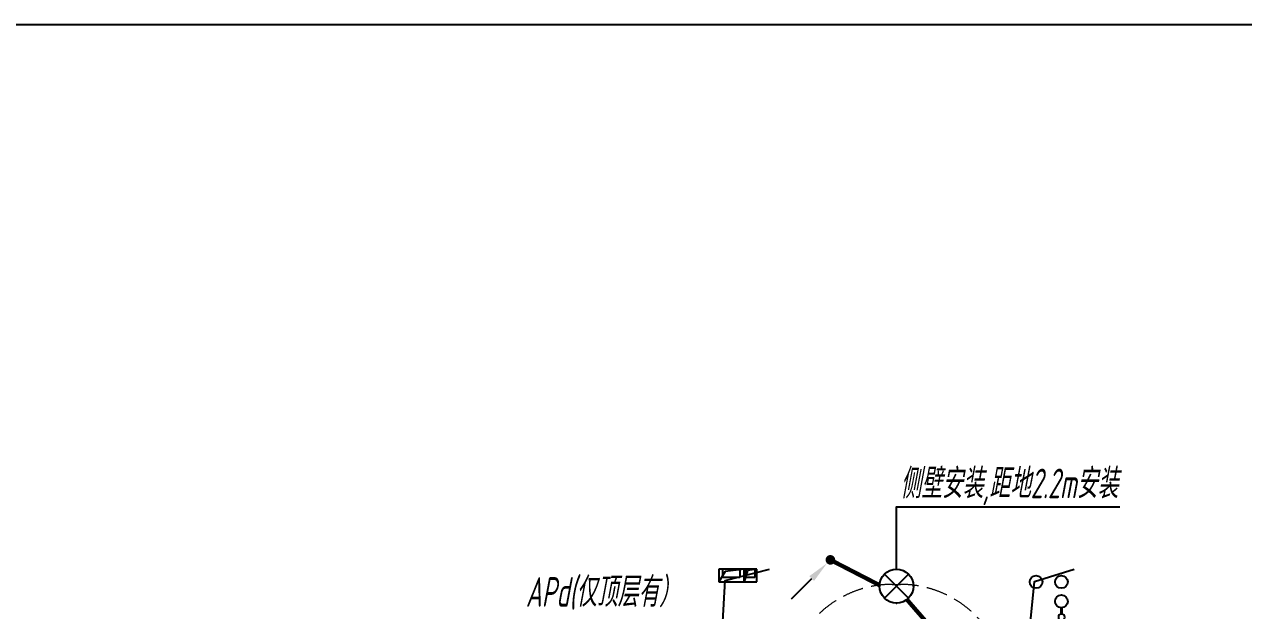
# Model space of a CAD drawing. Extents: x 2803505 to 5851001, y -1372902 to 24339.
# Drawn here: x 3646908 to 3661316, y -963475 to -956554 of the extents above; entities that cross this region are included whole.
import ezdxf
from ezdxf.enums import TextEntityAlignment as Align

# ---------------------------------------------------------------- set-up
doc = ezdxf.new("R2010")
doc.units = 0
doc.header["$LTSCALE"] = 1000
doc.header["$MEASUREMENT"] = 0
doc.linetypes.add('DASH', pattern=[0.35, 0.25, -0.1])
doc.layers.get('0').update_dxf_attribs({"linetype": 'CONTINUOUS'})
for name, color, linetype in [('!!电气', 1, 'CONTINUOUS'), ('DIM-照明', 7, 'CONTINUOUS'), ('EQUIP-照明', 3, 'CONTINUOUS'), ('LWIRE', 4, 'CONTINUOUS'), ('VPIPE-消防', 1, 'TG_X'), ('VPIPE-给水', 3, 'TG_J'), ('WIRE-照明', 2, 'CONTINUOUS'), ('污水', 3, 'CONTINUOUS'), ('看线', 185, 'CONTINUOUS'), ('给水', 4, 'CONTINUOUS')]:
    doc.layers.add(name, color=color, linetype=linetype)
doc.layers.add('STAIR', color=252, linetype='CONTINUOUS', lineweight=20)
doc.styles.add('_TEL_DIM', font='SIMPLEX', dxfattribs={"width": 0.8, "height": 3.5, "bigfont": 'HZTXT'})
doc.styles.add('HZTXT', font='gbeitc.shx', dxfattribs={"width": 0.8, "height": 400, "bigfont": 'hztxt.shx'})
doc.styles.get("Standard").update_dxf_attribs({"font": 'gbenor.shx', "bigfont": 'gbcbig.shx'})
doc.styles.add('TG_LINETYPE', font='SIMPLEX', dxfattribs={"width": 0.8, "height": 3, "bigfont": 'HZTXT'})
doc.linetypes.add('TG_J', pattern='A,2,-0.22,["J",TG_LINETYPE,S=0.1,R=0,X=-0.18,Y=-0.15],0', length=2.22)
doc.linetypes.add('TG_X', pattern='A,4,-0.3,["X",TG_LINETYPE,S=0.1,R=0,X=-0.23,Y=-0.15],0', length=4.3)

# ---------------------------------------------------------------- blocks, each defined once
blk = doc.blocks.new('A$C2705576B')
at = {"layer": '给水'}
h = blk.add_hatch(color=252, dxfattribs=at)
edge = h.paths.add_edge_path()
edge.add_arc((417, -1741), 47.2, 0, 360)
h = blk.add_hatch(color=252, dxfattribs=at)
edge = h.paths.add_edge_path()
edge.add_arc((795, -1741), 47.2, 0, 360)
at = {"layer": '给水', "color": 252}
for p, q in [((363, -1645), (472, -1645)), ((417, -1741), (417, -1645)), ((601, -1768), (525, -1704)), ((525, -1704), (564, -1715)), ((740, -1645), (849, -1645)), ((795, -1741), (795, -1645))]:
    blk.add_line(p, q, dxfattribs=at)
at = {"layer": '给水', "color": 252, "const_width": 35.4}
for points in [[(499, -1741), (302, -1741)], [(903, -1741), (641, -1741)], [(1053, -1741), (978, -1741)]]:
    blk.add_lwpolyline(points, dxfattribs=at)
at = {"layer": '给水', "color": 252}
for centre, radius in [((417, -1741), 47.2), ((570, -1741), 70.8), ((795, -1741), 47.2), ((941, -1741), 37.5)]:
    blk.add_circle(centre, radius, dxfattribs=at)
blk = doc.blocks.new('A$C100F5A36')
at = {"layer": 'STAIR', "color": 252, "linetype": 'DASH'}
blk.add_lwpolyline([(23002, -7862, -0.414214), (24252, -6612), (24352, -6612, -0.414214), (25602, -7862)], format="xyb", dxfattribs=at)
at = {"layer": 'VPIPE-消防', "color": 252, "linetype": 'Continuous'}
blk.add_circle((25952, -6582), 75, dxfattribs=at)
at = {"layer": 'VPIPE-给水', "color": 252, "linetype": 'Continuous'}
for centre in [(26252, -6582), (26252, -6812)]:
    blk.add_circle(centre, 75, dxfattribs=at)
at = {"layer": '看线', "color": 252, "ltscale": 0.5}
for points in [[(22202, -7882), (22277, -6565), (22802, -6432)], [(25802, -7882), (25933, -6578), (26402, -6432)]]:
    blk.add_lwpolyline(points, dxfattribs=at)
at = {"layer": '污水', "color": 252, "xscale": -1, "rotation": 269.999999999891}
blk.add_blockref('A$C2705576B', (27994, -7940), dxfattribs=at)
blk = doc.blocks.new('$TelecSys$00000081')
for p, q in [((0.104, 0.104), (0.104, 0.104)), ((-0.104, -0.104), (-0.104, -0.104)), ((-1.15, -1.15), (-0.55, -0.55))]:
    blk.add_line(p, q)
at = {"const_width": 0.142}
blk.add_lwpolyline([(0.071, 0, 1), (-0.071, 0, 1)], format="xyb", close=True, dxfattribs=at)
blk.add_solid([(-0.62, -0.48), (-0.48, -0.62), (-0.1, -0.1)])
at = {"width": 0.8, "flags": 9}
blk.add_attdef('A', (0, 0), '', height=0.00002, rotation=180, dxfattribs=at)
blk = doc.blocks.new('$equip$00002539')
for p, q in [((-0.354, 0.354), (0.354, -0.354)), ((0.354, 0.354), (-0.354, -0.354))]:
    blk.add_line(p, q)
at = {"const_width": 0.032}
blk.add_lwpolyline([(-0.5, 0, 1), (0.5, 0, 1), (-0.5, 0, 0.911406)], format="xyb", dxfattribs=at)
blk.add_circle((0, 0), 0.5)
for p in [(0, 0.5), (-0.5, 0), (0.5, 0), (0, -0.5)]:
    blk.add_point(p)
at = {"color": 7, "style": '_TEL_DIM', "flags": 1}
blk.add_attdef('A', text='', height=0.00002, dxfattribs=at).set_placement((0, 0), align=Align.MIDDLE_CENTER)
blk = doc.blocks.new('A$C0A82355E')
at = {"layer": '!!电气'}
for p, q in [((0, 300), (-150, 300)), ((-150, 300), (-150, 0)), ((-27, 223), (-150, 300)), ((0, 0), (0, 300)), ((-100, 50), (-100, 250)), ((-100, 250), (0, 250)), ((0, 0), (-27, 223)), ((-150, 0), (0, 0)), ((0, 50), (-100, 50))]:
    blk.add_line(p, q, dxfattribs=at)
blk = doc.blocks.new('A$C04F44ECC')
at = {"layer": '!!电气'}
for p, q in [((0, 0), (-300, 0)), ((-300, 0), (-300, -300)), ((-250, -200), (-250, 0)), ((0, 0), (-223, -27)), ((-50, 0), (-50, -200)), ((0, -300), (0, 0)), ((-223, -27), (-300, -300)), ((-50, -200), (-250, -200)), ((-300, -300), (0, -300))]:
    blk.add_line(p, q, dxfattribs=at)

msp = doc.modelspace()

# ---------------------------------------------------------------- linework, layer by layer
at = {"layer": '!!电气', "color": 252}
msp.add_line((3632911.1, -956553.6), (3706516.1, -956553.6), dxfattribs=at)

# ---------------------------------------------------------------- block references
at = {"layer": '!!电气'}
msp.add_blockref('A$C100F5A36', (3632911.1, -956553.6), dxfattribs=at)

# ---------------------------------------------------------------- texts
at = {"layer": 'DIM-照明', "style": 'HZTXT', "width": 0.7}
msp.add_text('侧壁安装,距地2.2m安装', height=350, dxfattribs=at).set_placement((3657257.9, -962148.9))

# ---------------------------------------------------------------- next in the draw order: linework, layer by layer
at = {"layer": '!!电气', "color": 7}
msp.add_lwpolyline([(3657213.6, -962986), (3657213.6, -962251.4), (3659854.4, -962251.4)], dxfattribs=at)
at = {"layer": 'WIRE-照明', "color": 2, "const_width": 50}
msp.add_lwpolyline([(3657013.9, -963175), (3656432.8, -962875.8)], dxfattribs=at)
at = {"layer": 'WIRE-照明', "color": 2, "linetype": 'Continuous', "const_width": 50}
msp.add_lwpolyline([(3657341.2, -963349.6), (3657804.8, -963882.8)], dxfattribs=at)

# ---------------------------------------------------------------- next in the draw order: block references
at = {"layer": '!!电气', "color": 2, "rotation": 90}
msp.add_blockref('A$C0A82355E', (3655413.1, -962986), dxfattribs=at)
at = {"xscale": 0.5, "yscale": 0.5, "zscale": 0.5}
msp.add_blockref('A$C04F44ECC', (3655563.6, -962986), dxfattribs=at)
at = {"layer": 'EQUIP-照明', "color": 6, "xscale": 400, "yscale": 400, "zscale": 400}
msp.add_blockref('$equip$00002539', (3657213.6, -963186), dxfattribs=at)
at = {"layer": 'LWIRE', "color": 6, "xscale": 400, "yscale": 400, "zscale": 400}
msp.add_blockref('$TelecSys$00000081', (3656432.8, -962875.8), dxfattribs=at)

# ---------------------------------------------------------------- next in the draw order: texts
at = {"layer": 'DIM-照明', "style": 'HZTXT', "width": 0.7}
msp.add_text('APd(仅顶层有）', height=350, dxfattribs=at).set_placement((3652833.4, -963429.7))

doc.saveas('drawing.dxf')
